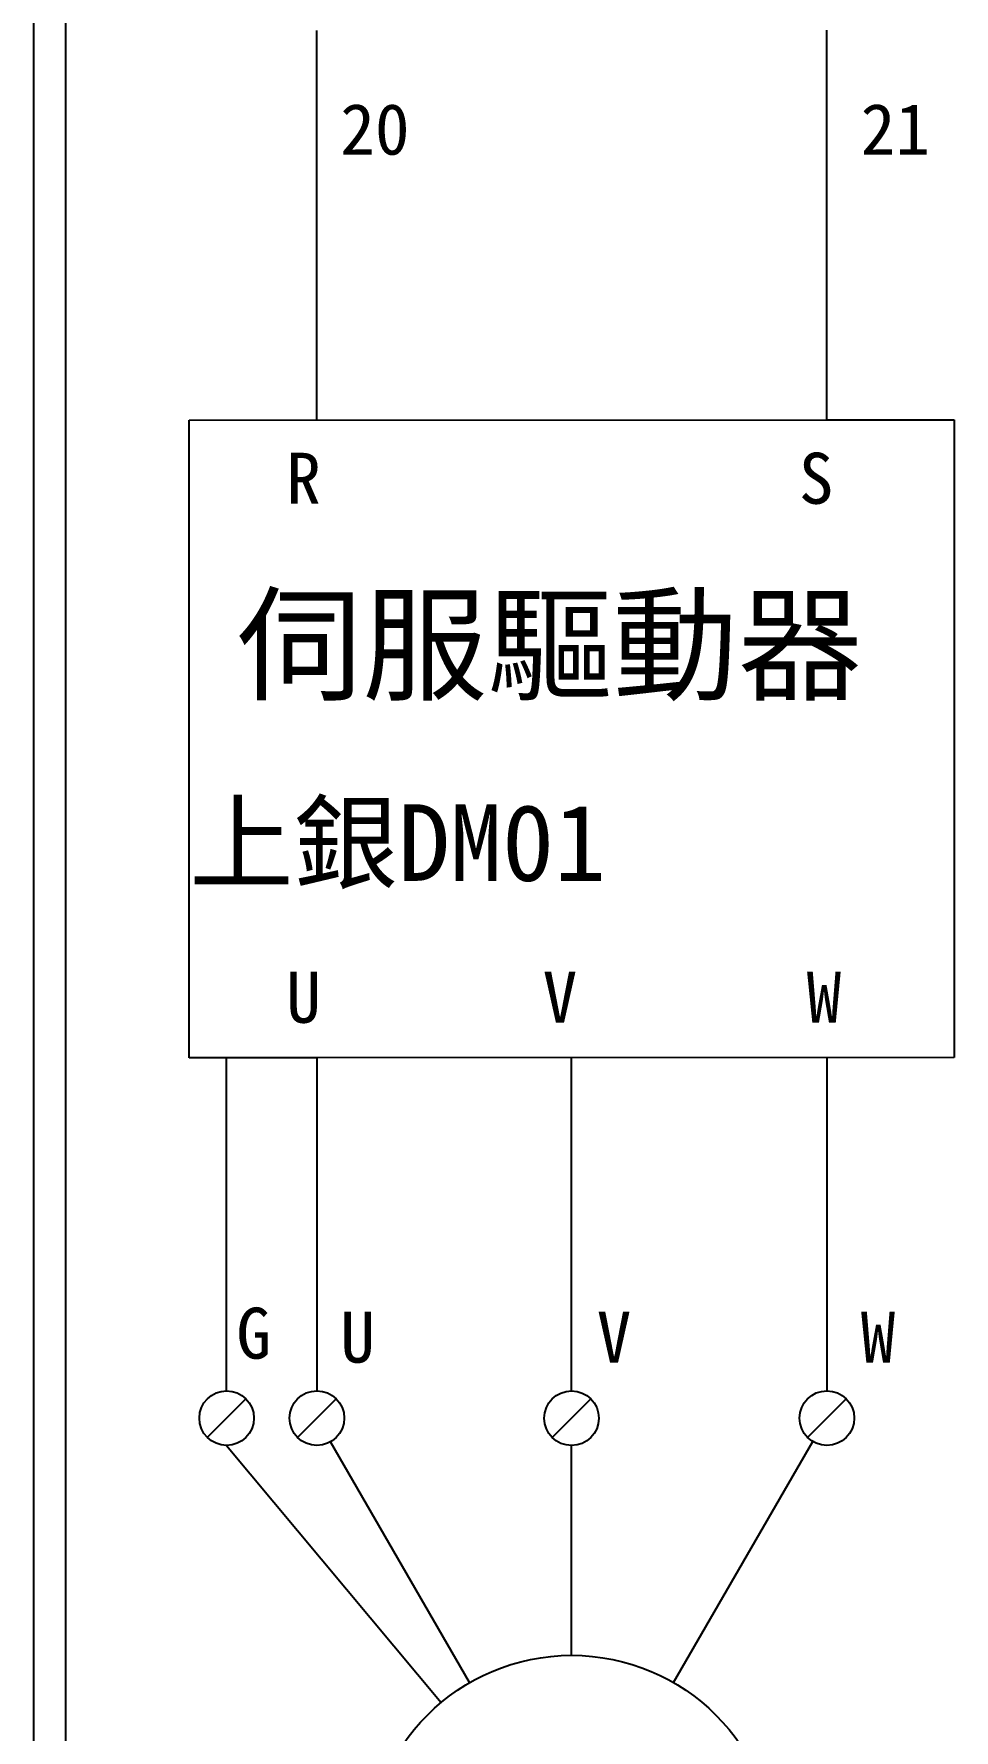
# Model space of a CAD drawing. Extents: x -24 to 263, y 255 to 459.
# Drawn here: x -23.6 to 12.5, y 296.5 to 363 of the extents above; entities that cross this region are included whole.
import ezdxf

# ---------------------------------------------------------------- set-up
doc = ezdxf.new("R2010")
doc.units = 0
doc.layers.get('0').update_dxf_attribs({"linetype": 'CONTINUOUS'})
doc.layers.add('圖框層', color=7, linetype='CONTINUOUS')
doc.layers.add('標尺寸層', color=3, linetype='CONTINUOUS')
doc.styles.add('STSL', font='KAIU.TTF')

msp = doc.modelspace()

# ---------------------------------------------------------------- linework, layer by layer
for p, q in [((7.51, 322.909), (7.514, 309.84)), ((-15.269, 309.527), (-16.784, 308.012)), ((-11.729, 309.527), (-13.243, 308.012)), ((-1.743, 309.523), (-3.258, 308.009)), ((8.271, 309.527), (6.757, 308.012)), ((-6.497, 298.397), (-11.951, 307.842)), ((1.503, 298.397), (6.961, 307.852))]:
    msp.add_line(p, q)
for centre, radius in [((-16.026, 308.769), 1.071), ((-12.486, 308.769), 1.071), ((-2.501, 308.766), 1.071), ((7.514, 308.769), 1.071), ((-2.497, 291.469), 8)]:
    msp.add_circle(centre, radius)
at = {"layer": '圖框層', "color": 7}
for p, q in [((-23.584, 255.48), (-23.584, 459.449)), ((-22.334, 256.73), (-22.334, 458.199))]:
    msp.add_line(p, q, dxfattribs=at)
at = {"layer": '標尺寸層', "color": 7}
for p, q in [((-12.501, 363.181), (-12.498, 347.904)), ((7.499, 363.188), (7.5, 361.769)), ((7.5, 361.769), (7.503, 347.91)), ((-17.492, 347.902), (7.499, 347.91)), ((-17.492, 322.902), (-17.492, 347.902)), ((7.499, 347.91), (12.499, 347.91)), ((12.499, 347.91), (12.499, 322.91)), ((-12.492, 322.902), (-17.492, 322.902)), ((-16.026, 309.84), (-16.026, 322.902)), ((12.499, 322.91), (-12.492, 322.902)), ((-12.49, 322.902), (-12.486, 309.84)), ((-2.501, 309.837), (-2.505, 322.905)), ((-16.026, 307.698), (-7.62, 297.614)), ((-2.497, 299.469), (-2.5, 307.695))]:
    msp.add_line(p, q, dxfattribs=at)

# ---------------------------------------------------------------- texts
at = {"layer": '圖框層', "color": 4, "style": 'STSL'}
for s, height, p in [('20', 2, (-11.572, 358.308)), ('21', 2, (8.837, 358.308)), ('R', 2, (-13.691, 344.621)), ('S', 2, (6.41, 344.621)), ('伺服驅動器', 3.6, (-15.618, 337.294)), ('上銀DM01', 3, (-17.492, 329.835)), ('U', 2, (-13.691, 324.271)), ('V', 2, (-3.635, 324.271)), ('W', 2, (6.717, 324.271)), ('G', 2, (-15.646, 311.101)), ('U', 2, (-11.572, 310.948)), ('V', 2, (-1.515, 310.948)), ('W', 2, (8.837, 310.948))]:
    msp.add_text(s, height=height, dxfattribs=at).set_placement(p)

doc.saveas('drawing.dxf')
